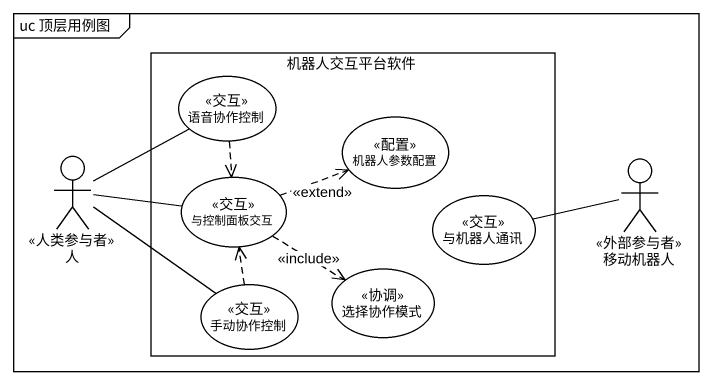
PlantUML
@startuml
mainframe uc 顶层用例图
rectangle 机器人交互平台软件 {
  usecase 语音协作控制 <<交互>>
  usecase 机器人参数配置 <<配置>>
  usecase 与控制面板交互 <<交互>>
  usecase 与机器人通讯 <<交互>>
  usecase 手动协作控制 <<交互>>
  usecase 选择协作模式 <<协调>>
}
actor 人 <<人类参与者>>
actor 移动机器人 <<外部参与者>>
语音协作控制 ..> 与控制面板交互
人 -up- 语音协作控制
人 -right- 与控制面板交互
人 -right- 手动协作控制
与控制面板交互 .right.> 机器人参数配置 : <<extend>>
与控制面板交互 ..> 选择协作模式 : <<include>>
与机器人通讯 -right- 移动机器人
手动协作控制 .up.> 与控制面板交互
@enduml
